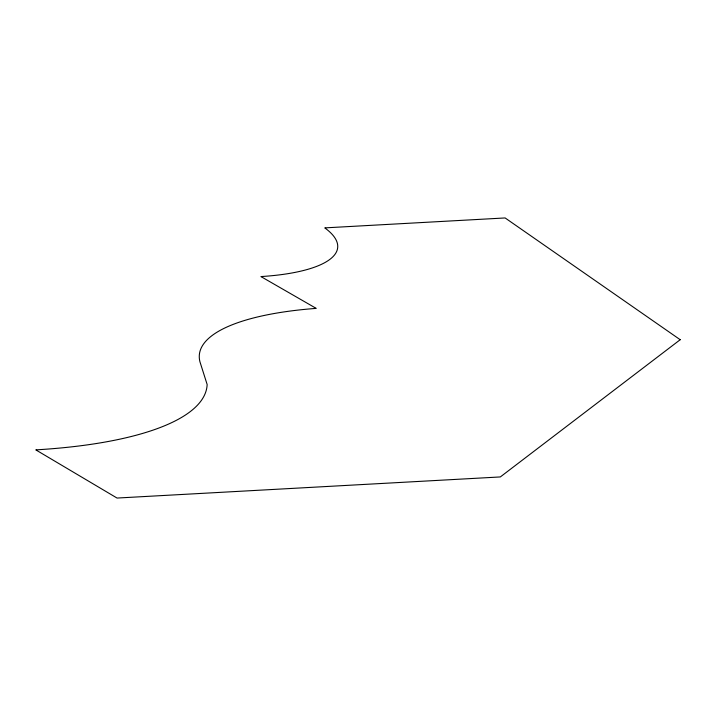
<?xml version="1.0" encoding="UTF-8"?>
<svg xmlns="http://www.w3.org/2000/svg" width="716" height="716" viewBox="0 0 716 716"><rect width="100%" height="100%" fill="white"/><g stroke="black" fill="none" stroke-linecap="round" stroke-linejoin="round"><path stroke-width="1.07" d="M680.2 339.715L500.332 476.937L117.039 498.05L35.8 449.872A310.431 90.762 5.5 0 0 207.148 384.501L199.97 361.875A227.634 66.552 5.5 0 1 316.195 308.381L260.937 276.573A141.043 41.242 5.5 0 0 324.76 227.885L505.129 217.95L680.2 339.715"/></g></svg>
